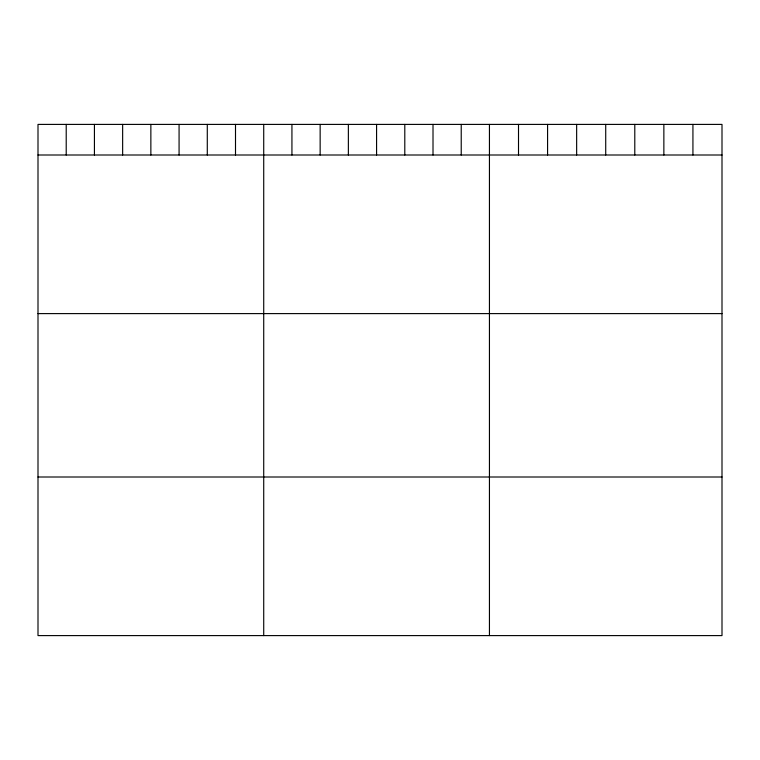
<?xml version="1.0" encoding="UTF-8"?>
<svg xmlns="http://www.w3.org/2000/svg" width="760" height="760" viewBox="0 0 760 760"><rect width="100%" height="100%" fill="white"/><g stroke="black" fill="none" stroke-linecap="round" stroke-linejoin="round"><path stroke-width="1.14" d="M722 155.002L722 635.597L38 635.597L38 124.402L722 124.402L722 155.002L38 155.002M38 313.604L722 313.604M38 477.005L722 477.005M692.93 124.402L692.93 155.002M663.86 124.402L663.86 155.002M634.79 124.402L634.79 155.002M605.72 124.402L605.72 155.002M576.65 124.402L576.65 155.002M547.58 124.402L547.58 155.002M518.51 124.402L518.51 155.002M489.44 124.402L489.44 635.597M461.225 124.402L461.225 155.002M433.01 124.402L433.01 155.002M404.795 124.402L404.795 155.002M376.58 124.402L376.58 155.002M348.365 124.402L348.365 155.002M320.15 124.402L320.15 155.002M291.935 124.402L291.935 155.002M263.72 124.402L263.72 635.597M235.505 124.402L235.505 155.002M207.29 124.402L207.29 155.002M179.075 124.402L179.075 155.002M150.86 124.402L150.86 155.002M122.645 124.402L122.645 155.002M94.43 124.402L94.43 155.002M66.215 124.402L66.215 155.002"/></g></svg>
